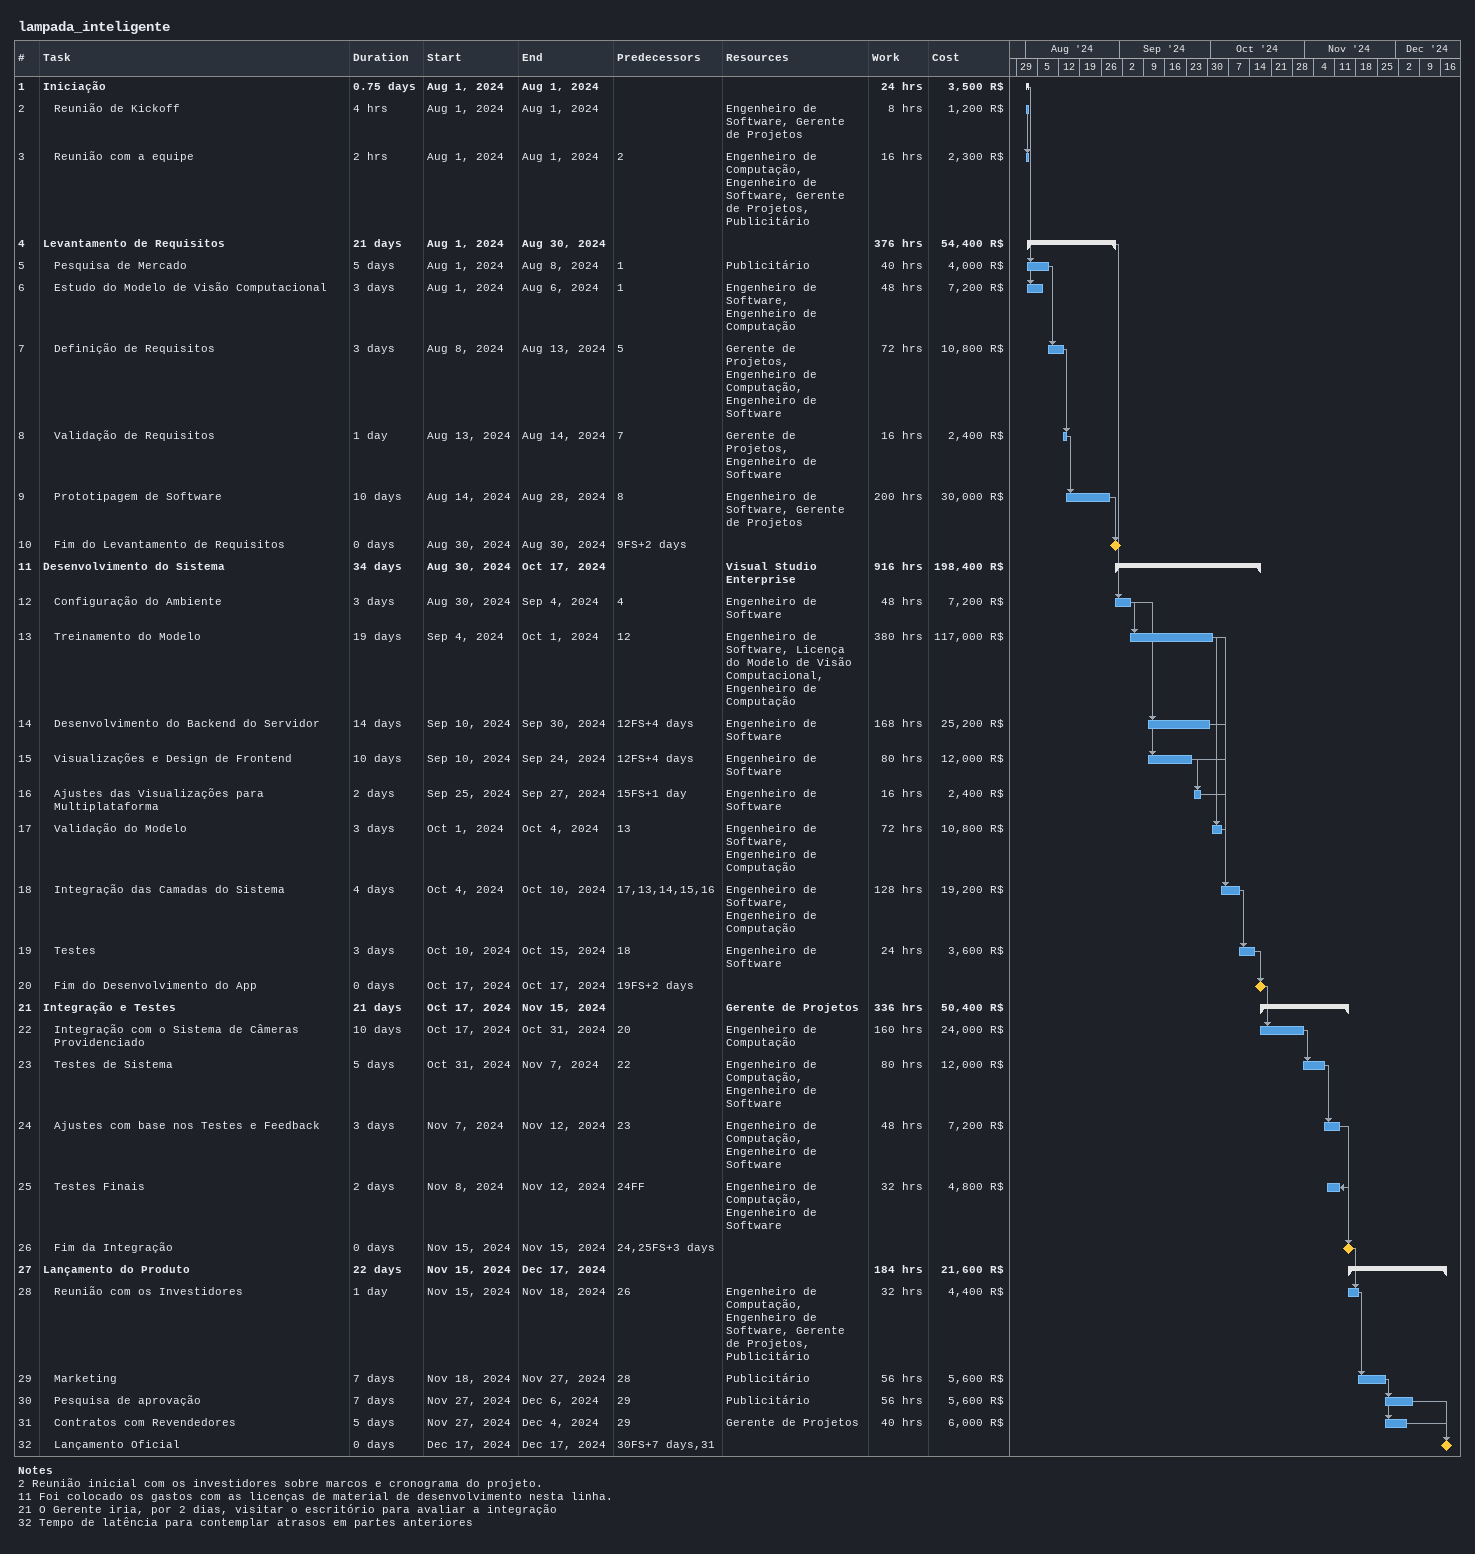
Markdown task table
lampada_inteligente

| ID | Level | Task | Duration | Start | Finish | Predecessors | Resources | Work (h) | Cost (R$) |
|---|---|---|---|---|---|---|---|---|---|
| 1 | 1 | **Iniciação** | 0.75d | 2024-08-01 | 2024-08-01 |  |  | 24 | 3500 |
| 2 | 2 | Reunião de Kickoff | 4h | 2024-08-01 | 2024-08-01 |  | Engenheiro de Software, Gerente de Projetos | 8 | 1200 |
| 3 | 2 | Reunião com a equipe | 2h | 2024-08-01 | 2024-08-01 | 2 | Engenheiro de Computação, Engenheiro de Software, Gerente de Projetos, Publicitário | 16 | 2300 |
| 4 | 1 | **Levantamento de Requisitos** | 21d | 2024-08-01 | 2024-08-30 |  |  | 376 | 54400 |
| 5 | 2 | Pesquisa de Mercado | 5d | 2024-08-01 | 2024-08-08 | 1 | Publicitário | 40 | 4000 |
| 6 | 2 | Estudo do Modelo de Visão Computacional | 3d | 2024-08-01 | 2024-08-06 | 1 | Engenheiro de Software, Engenheiro de Computação | 48 | 7200 |
| 7 | 2 | Definição de Requisitos | 3d | 2024-08-08 | 2024-08-13 | 5 | Gerente de Projetos, Engenheiro de Computação, Engenheiro de Software | 72 | 10800 |
| 8 | 2 | Validação de Requisitos | 1d | 2024-08-13 | 2024-08-14 | 7 | Gerente de Projetos, Engenheiro de Software | 16 | 2400 |
| 9 | 2 | Prototipagem de Software | 10d | 2024-08-14 | 2024-08-28 | 8 | Engenheiro de Software, Gerente de Projetos | 200 | 30000 |
| 10 | 2 | Fim do Levantamento de Requisitos | 0d | 2024-08-30 | 2024-08-30 | 9FS+2d |  |  |  |
| 11 | 1 | **Desenvolvimento do Sistema** | 34d | 2024-08-30 | 2024-10-17 |  | Visual Studio Enterprise | 916 | 198400 |
| 12 | 2 | Configuração do Ambiente | 3d | 2024-08-30 | 2024-09-04 | 4 | Engenheiro de Software | 48 | 7200 |
| 13 | 2 | Treinamento do Modelo | 19d | 2024-09-04 | 2024-10-01 | 12 | Engenheiro de Software, Licença do Modelo de Visão Computacional, Engenheiro de Computação | 380 | 117000 |
| 14 | 2 | Desenvolvimento do Backend do Servidor | 14d | 2024-09-10 | 2024-09-30 | 12FS+4d | Engenheiro de Software | 168 | 25200 |
| 15 | 2 | Visualizações e Design de Frontend | 10d | 2024-09-10 | 2024-09-24 | 12FS+4d | Engenheiro de Software | 80 | 12000 |
| 16 | 2 | Ajustes das Visualizações para Multiplataforma | 2d | 2024-09-25 | 2024-09-27 | 15FS+1d | Engenheiro de Software | 16 | 2400 |
| 17 | 2 | Validação do Modelo | 3d | 2024-10-01 | 2024-10-04 | 13 | Engenheiro de Software, Engenheiro de Computação | 72 | 10800 |
| 18 | 2 | Integração das Camadas do Sistema | 4d | 2024-10-04 | 2024-10-10 | 17, 13, 14, 15, 16 | Engenheiro de Software, Engenheiro de Computação | 128 | 19200 |
| 19 | 2 | Testes | 3d | 2024-10-10 | 2024-10-15 | 18 | Engenheiro de Software | 24 | 3600 |
| 20 | 2 | Fim do Desenvolvimento do App | 0d | 2024-10-17 | 2024-10-17 | 19FS+2d |  |  |  |
| 21 | 1 | **Integração e Testes** | 21d | 2024-10-17 | 2024-11-15 |  | Gerente de Projetos | 336 | 50400 |
| 22 | 2 | Integração com o Sistema de Câmeras Providenciado | 10d | 2024-10-17 | 2024-10-31 | 20 | Engenheiro de Computação | 160 | 24000 |
| 23 | 2 | Testes de Sistema | 5d | 2024-10-31 | 2024-11-07 | 22 | Engenheiro de Computação, Engenheiro de Software | 80 | 12000 |
| 24 | 2 | Ajustes com base nos Testes e Feedback | 3d | 2024-11-07 | 2024-11-12 | 23 | Engenheiro de Computação, Engenheiro de Software | 48 | 7200 |
| 25 | 2 | Testes Finais | 2d | 2024-11-08 | 2024-11-12 | 24FF | Engenheiro de Computação, Engenheiro de Software | 32 | 4800 |
| 26 | 2 | Fim da Integração | 0d | 2024-11-15 | 2024-11-15 | 24, 25FS+3d |  |  |  |
| 27 | 1 | **Lançamento do Produto** | 22d | 2024-11-15 | 2024-12-17 |  |  | 184 | 21600 |
| 28 | 2 | Reunião com os Investidores | 1d | 2024-11-15 | 2024-11-18 | 26 | Engenheiro de Computação, Engenheiro de Software, Gerente de Projetos, Publicitário | 32 | 4400 |
| 29 | 2 | Marketing | 7d | 2024-11-18 | 2024-11-27 | 28 | Publicitário | 56 | 5600 |
| 30 | 2 | Pesquisa de aprovação | 7d | 2024-11-27 | 2024-12-06 | 29 | Publicitário | 56 | 5600 |
| 31 | 2 | Contratos com Revendedores | 5d | 2024-11-27 | 2024-12-04 | 29 | Gerente de Projetos | 40 | 6000 |
| 32 | 2 | Lançamento Oficial | 0d | 2024-12-17 | 2024-12-17 | 30FS+7d, 31 |  |  |  |

Notes
- 2: Reunião inicial com os investidores sobre marcos e cronograma do projeto.
- 11: Foi colocado os gastos com as licenças de material de desenvolvimento nesta linha.
- 21: O Gerente iria, por 2 dias, visitar o escritório para avaliar a integração
- 32: Tempo de latência para contemplar atrasos em partes anteriores
